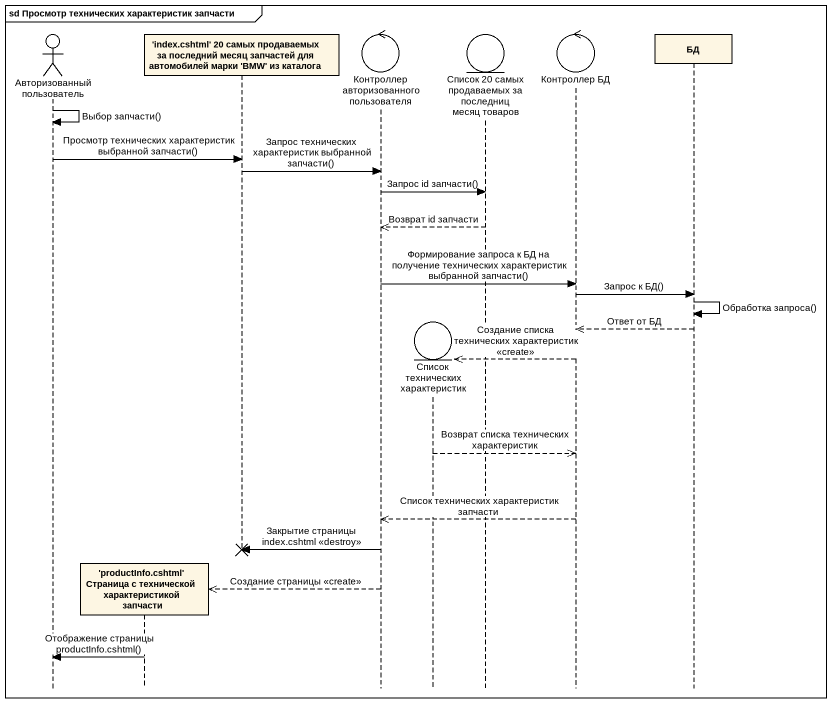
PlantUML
@startuml
mainframe sd Просмотр технических характеристик запчасти
hide footbox
actor "Авторизованный пользователь" as Авторизованный_пользователь
participant "'productInfo.cshtml' Страница с технической характеристикой запчасти" as productInfo_cshtml_Страница
participant "'index.cshtml' 20 самых продаваемых за последний месяц запчастей для автомобилей марки 'BMW' из каталога" as index_cshtml_20_самых
control "Контроллер авторизованного пользователя" as Контроллер_авторизованного
entity "Список технических характеристик" as Список_технических
entity "Список 20 самых продаваемых за последниц месяц товаров" as Список_20_самых_продаваемых
control "Контроллер БД" as Контроллер_БД
participant БД

Авторизованный_пользователь -> Авторизованный_пользователь : Выбор запчасти()
Авторизованный_пользователь -> index_cshtml_20_самых : Просмотр технических характеристик выбранной запчасти()
index_cshtml_20_самых -> Контроллер_авторизованного : Запрос технических характеристик выбранной запчасти()
Контроллер_авторизованного -> Список_20_самых_продаваемых : Запрос id запчасти()
Список_20_самых_продаваемых -->> Контроллер_авторизованного : Возврат id запчасти
Контроллер_авторизованного -> Контроллер_БД : Формирование запроса к БД на получение технических характеристик выбранной запчасти()
Контроллер_БД -> БД : Запрос к БД()
БД -> БД : Обработка запроса()
БД -->> Контроллер_БД : Ответ от БД
Контроллер_БД -->> Список_технических ** : Создание списка технических характеристик <<create>>
Список_технических -->> Контроллер_БД : Возврат списка технических характеристик
Контроллер_БД -->> Контроллер_авторизованного : Список технических характеристик запчасти
Контроллер_авторизованного -> index_cshtml_20_самых !! : Закрытие страницы index.cshtml <<destroy>>
Контроллер_авторизованного -->> productInfo_cshtml_Страница ** : Создание страницы <<create>>
productInfo_cshtml_Страница -> Авторизованный_пользователь : Отображение страницы productInfo.cshtml()
@enduml
